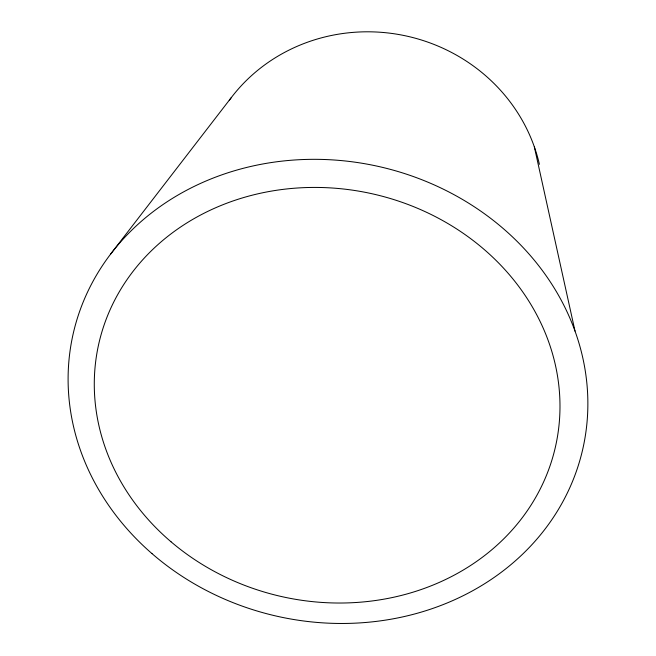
<?xml version="1.0" encoding="UTF-8"?>
<svg xmlns="http://www.w3.org/2000/svg" width="656" height="656" viewBox="0 0 656 656"><rect width="100%" height="100%" fill="white"/><g stroke="black" fill="none" stroke-linecap="round" stroke-linejoin="round"><path stroke-width="0.98" d="M110.413 254.364L231.117 97.826M534.328 146.813L575.009 331.075M229.288 100.278A172.585 164.041 12.5 0 1 404.17 35.547A172.585 164.041 12.5 0 1 539.404 164.328M151.995 553.615A261.244 230.551 12.5 0 0 581.585 454.018A261.244 230.551 12.5 0 0 250.362 166.558A261.244 230.551 12.5 0 0 151.995 553.615M171.019 541.782A234.077 206.427 12.5 0 0 554.812 449.532A234.077 206.427 12.5 0 0 255.569 194.365A234.077 206.427 12.5 0 0 171.019 541.782"/></g></svg>
